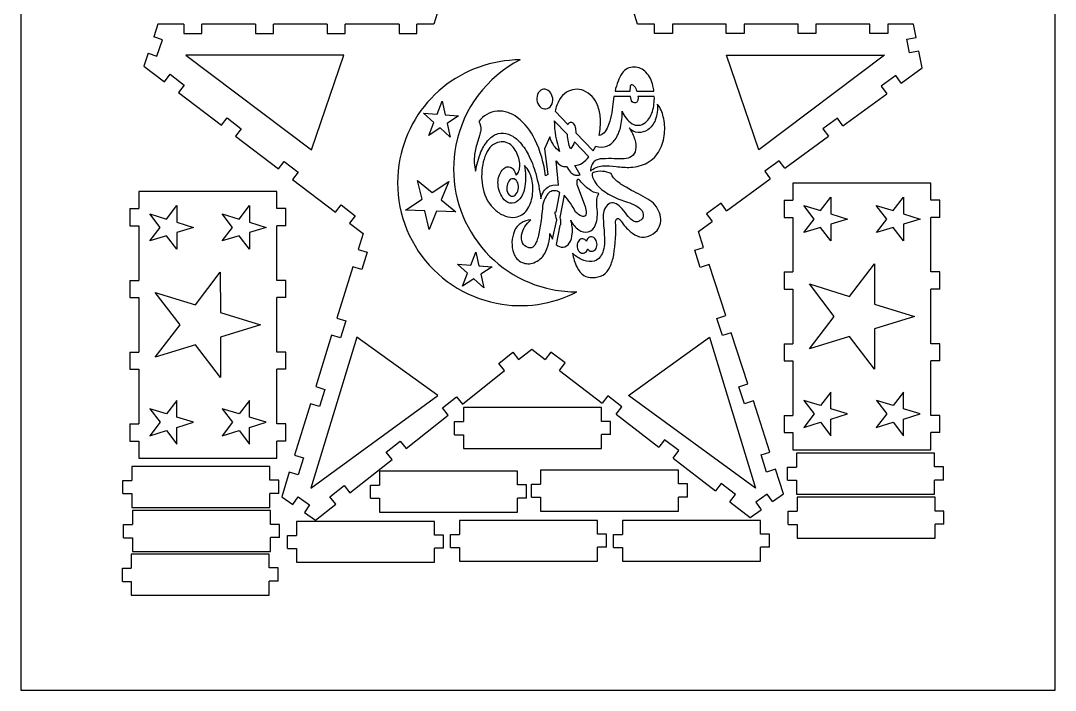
# Model space of a CAD drawing. Extents: x 6.9 to 49.8, y 42.9 to 74.
# Drawn here: x 14.63 to 26.44, y 42.9 to 50.54 of the extents above; entities that cross this region are included whole.
import ezdxf

# ---------------------------------------------------------------- set-up
doc = ezdxf.new("R2010")
doc.units = 0
doc.header["$LTSCALE"] = 100
doc.layers.add('LAYER_1', color=1, linetype='CONTINUOUS')

msp = doc.modelspace()

# ---------------------------------------------------------------- linework, layer by layer
at = {"layer": 'LAYER_1', "color": 7}
for points in [[(26.444646, 62.581772), (14.633622, 62.581772), (14.633622, 42.896732), (26.444646, 42.896732), (26.444646, 62.581772)], [(17.951677, 49.067222), (18.321535, 50.148662), (16.518446, 50.151149), (17.951677, 49.067222)], [(23.061633, 49.067222), (22.691775, 50.148662), (24.494864, 50.151149), (23.061633, 49.067222)], [(19.502518, 49.370706), (19.537893, 49.214619), (19.421784, 49.31832), (19.291181, 49.233594), (19.350011, 49.382435), (19.23392, 49.486158), (19.386388, 49.474445), (19.445242, 49.623276), (19.480642, 49.467196), (19.633108, 49.455456), (19.502518, 49.370706)], [(19.381668, 48.368203), (19.296433, 48.159558), (19.24622, 48.372962), (19.027122, 48.380679), (19.215191, 48.504891), (19.165015, 48.718306), (19.331461, 48.581669), (19.51955, 48.70585), (19.434349, 48.497191), (19.60077, 48.360524), (19.381668, 48.368203)], [(16.297641, 48.087728), (16.106575, 48.028674), (16.224626, 48.183283), (16.106532, 48.337862), (16.297614, 48.278856), (16.415694, 48.433446), (16.415738, 48.242369), (16.60681, 48.183331), (16.415754, 48.124245), (16.415763, 47.933168), (16.297641, 48.087728)], [(17.126255, 48.087728), (16.935189, 48.028674), (17.053241, 48.183283), (16.935146, 48.337862), (17.126229, 48.278856), (17.244308, 48.433446), (17.244352, 48.242369), (17.435424, 48.183331), (17.244369, 48.124245), (17.244378, 47.933168), (17.126255, 48.087728)], [(23.763957, 48.183144), (23.572891, 48.12409), (23.690943, 48.278699), (23.572849, 48.433279), (23.763931, 48.374272), (23.88201, 48.528862), (23.882054, 48.337785), (24.073126, 48.278747), (23.882071, 48.219661), (23.88208, 48.028584), (23.763957, 48.183144)], [(24.592571, 48.183144), (24.401506, 48.12409), (24.519557, 48.278699), (24.401463, 48.433279), (24.592545, 48.374272), (24.710625, 48.528862), (24.710669, 48.337785), (24.90174, 48.278747), (24.710685, 48.219661), (24.710694, 48.028584), (24.592571, 48.183144)], [(19.886959, 47.64908), (19.922333, 47.492993), (19.806225, 47.596694), (19.675622, 47.511968), (19.734452, 47.660809), (19.618361, 47.764532), (19.770828, 47.752819), (19.829683, 47.90165), (19.865083, 47.74557), (20.017548, 47.73383), (19.886959, 47.64908)], [(24.095592, 46.936513), (23.636936, 46.794753), (23.92032, 47.165894), (23.636833, 47.536963), (24.095529, 47.395318), (24.37898, 47.766412), (24.379086, 47.30773), (24.837755, 47.166009), (24.379125, 47.024173), (24.379147, 46.56549), (24.095592, 46.936513)], [(16.629276, 46.841097), (16.17062, 46.699337), (16.454004, 47.070477), (16.170517, 47.441547), (16.629212, 47.299902), (16.912664, 47.670996), (16.912769, 47.212314), (17.371439, 47.070593), (16.912809, 46.928756), (16.912831, 46.470074), (16.629276, 46.841097)], [(19.397295, 46.262471), (18.469421, 46.929823), (17.944573, 45.20481), (19.397295, 46.262471)], [(21.570426, 46.262471), (22.4983, 46.929823), (23.023147, 45.20481), (21.570426, 46.262471)], [(23.763957, 46.148758), (23.572891, 46.207812), (23.690943, 46.053203), (23.572849, 45.898624), (23.763931, 45.95763), (23.88201, 45.803041), (23.882054, 45.994117), (24.073126, 46.053155), (23.882071, 46.112241), (23.88208, 46.303318), (23.763957, 46.148758)], [(24.592571, 46.148758), (24.401506, 46.207812), (24.519557, 46.053203), (24.401463, 45.898624), (24.592545, 45.95763), (24.710625, 45.803041), (24.710669, 45.994117), (24.90174, 46.053155), (24.710685, 46.112241), (24.710694, 46.303318), (24.592571, 46.148758)], [(16.297641, 46.053342), (16.106575, 46.112396), (16.224626, 45.957787), (16.106532, 45.803208), (16.297614, 45.862214), (16.415694, 45.707624), (16.415738, 45.898701), (16.60681, 45.957739), (16.415754, 46.016825), (16.415763, 46.207902), (16.297641, 46.053342)], [(17.126255, 46.053342), (16.935189, 46.112396), (17.053241, 45.957787), (16.935146, 45.803208), (17.126229, 45.862214), (17.244308, 45.707624), (17.244352, 45.898701), (17.435424, 45.957739), (17.244369, 46.016825), (17.244378, 46.207902), (17.126255, 46.053342)]]:
    msp.add_lwpolyline(points, close=True, dxfattribs=at)
for points in [[(19.407693, 50.688625), (19.350702, 50.504322)], [(21.67682, 50.504354), (21.619823, 50.688655)], [(16.201096, 50.504322), (16.151918, 50.358868)], [(16.496372, 50.504322), (16.201096, 50.504322)], [(16.496372, 50.504322), (16.496372, 50.398023)], [(16.701096, 50.398023), (16.701096, 50.504322)], [(17.315269, 50.504322), (16.701096, 50.504322)], [(17.315269, 50.504322), (17.315269, 50.398023)], [(17.519994, 50.398023), (17.519994, 50.504322)], [(18.134167, 50.504322), (17.519994, 50.504322)], [(18.134167, 50.504322), (18.134167, 50.398023)], [(18.338891, 50.398023), (18.338891, 50.504322)], [(18.953065, 50.504322), (18.338891, 50.504322)], [(18.953065, 50.504322), (18.953065, 50.398023)], [(19.157789, 50.398023), (19.157789, 50.504322)], [(19.350702, 50.504322), (19.157789, 50.504322)], [(21.869734, 50.504354), (21.67682, 50.504354)], [(21.869734, 50.398054), (21.869734, 50.504354)], [(22.074458, 50.504354), (22.074458, 50.398054)], [(22.688631, 50.504354), (22.074458, 50.504354)], [(22.688631, 50.398054), (22.688631, 50.504354)], [(22.893356, 50.504354), (22.893356, 50.398054)], [(23.507529, 50.504354), (22.893356, 50.504354)], [(23.507529, 50.398054), (23.507529, 50.504354)], [(23.712253, 50.504354), (23.712253, 50.398054)], [(24.326427, 50.504354), (23.712253, 50.504354)], [(24.326427, 50.398054), (24.326427, 50.504354)], [(24.531151, 50.504354), (24.531151, 50.398054)], [(24.826427, 50.504354), (24.531151, 50.504354)], [(24.855774, 50.353641), (24.826427, 50.504354)], [(16.252617, 50.324821), (16.151918, 50.358868)], [(16.189442, 50.137968), (16.252617, 50.324821)], [(16.496372, 50.398023), (16.701096, 50.398023)], [(17.315269, 50.398023), (17.519994, 50.398023)], [(18.134167, 50.398023), (18.338891, 50.398023)], [(18.953065, 50.398023), (19.157789, 50.398023)], [(22.074458, 50.398054), (21.869734, 50.398054)], [(22.893356, 50.398054), (22.688631, 50.398054)], [(23.712253, 50.398054), (23.507529, 50.398054)], [(24.531151, 50.398054), (24.326427, 50.398054)], [(24.751434, 50.333324), (24.855774, 50.353641)], [(24.781986, 50.176428), (24.751434, 50.333324)], [(16.088742, 50.172015), (16.039439, 50.026189)], [(16.088742, 50.172015), (16.189442, 50.137968)], [(24.886325, 50.196745), (24.781986, 50.176428)], [(24.923625, 50.005193), (24.886325, 50.196745)], [(16.039439, 50.026189), (16.274093, 49.846954)], [(24.685289, 49.830884), (24.923625, 50.005193)], [(16.274093, 49.846954), (16.338617, 49.93143)], [(16.338617, 49.93143), (16.501311, 49.80716)], [(24.622537, 49.916685), (24.457291, 49.795831)], [(24.685289, 49.830884), (24.622537, 49.916685)], [(16.501311, 49.80716), (16.436786, 49.722685)], [(24.457291, 49.795831), (24.520042, 49.71003)], [(16.436786, 49.722685), (16.924866, 49.349876)], [(24.020552, 49.344724), (24.520042, 49.71003)], [(16.924866, 49.349876), (16.989391, 49.434351)], [(16.989391, 49.434351), (17.152084, 49.310082)], [(23.957801, 49.430525), (23.792554, 49.309671)], [(24.020552, 49.344724), (23.957801, 49.430525)], [(17.152084, 49.310082), (17.08756, 49.225606)], [(23.792554, 49.309671), (23.855306, 49.22387)], [(17.08756, 49.225606), (17.57564, 48.852798)], [(23.355815, 48.858563), (23.855306, 49.22387)], [(17.57564, 48.852798), (17.640165, 48.937273)], [(17.640165, 48.937273), (17.802858, 48.813003)], [(23.293064, 48.944364), (23.127818, 48.82351)], [(23.355815, 48.858563), (23.293064, 48.944364)], [(17.802858, 48.813003), (17.738333, 48.728528)], [(23.127818, 48.82351), (23.190569, 48.737709)], [(17.738333, 48.728528), (18.226414, 48.355719)], [(22.691079, 48.372403), (23.190569, 48.737709)], [(23.449893, 48.689573), (23.449893, 48.492723)], [(25.024696, 48.689573), (23.449893, 48.689573)], [(25.024696, 48.492723), (25.024696, 48.689573)], [(15.983576, 48.594157), (15.983576, 48.397307)], [(17.55838, 48.594157), (15.983576, 48.594157)], [(17.55838, 48.397307), (17.55838, 48.594157)], [(18.226414, 48.355719), (18.290938, 48.440195)], [(18.290938, 48.440195), (18.453632, 48.315925)], [(22.628327, 48.458204), (22.463081, 48.337349)], [(22.691079, 48.372403), (22.628327, 48.458204)], [(23.34753, 48.492723), (23.34753, 48.295872)], [(23.34753, 48.492723), (23.449893, 48.492723)], [(25.127058, 48.492723), (25.024696, 48.492723)], [(25.127058, 48.295872), (25.127058, 48.492723)], [(15.881214, 48.397307), (15.881214, 48.200456)], [(15.881214, 48.397307), (15.983576, 48.397307)], [(17.660742, 48.397307), (17.55838, 48.397307)], [(17.660742, 48.200456), (17.660742, 48.397307)], [(18.453632, 48.315925), (18.389107, 48.23145)], [(22.463081, 48.337349), (22.525832, 48.251548)], [(15.881214, 48.200456), (15.983576, 48.200456)], [(15.983576, 48.200456), (15.983576, 47.578409)], [(17.660742, 48.200456), (17.55838, 48.200456)], [(17.55838, 47.578409), (17.55838, 48.200456)], [(18.389107, 48.23145), (18.542414, 48.11435)], [(22.370119, 48.137667), (22.525832, 48.251548)], [(23.34753, 48.295872), (23.449893, 48.295872)], [(23.449893, 48.295872), (23.449893, 47.673825)], [(25.127058, 48.295872), (25.024696, 48.295872)], [(25.024696, 47.673825), (25.024696, 48.295872)], [(18.542414, 48.11435), (18.485495, 47.930024)], [(22.429617, 47.954157), (22.370119, 48.137667)], [(22.328499, 47.921373), (22.429617, 47.954157)], [(18.485495, 47.930024), (18.587062, 47.898661)], [(18.587062, 47.898661), (18.526657, 47.70305)], [(22.391639, 47.726629), (22.328499, 47.921373)], [(18.42509, 47.734414), (18.243877, 47.147583)], [(18.526657, 47.70305), (18.42509, 47.734414)], [(22.492757, 47.759413), (22.391639, 47.726629)], [(22.682177, 47.175179), (22.492757, 47.759413)], [(23.34753, 47.673825), (23.34753, 47.476975)], [(23.34753, 47.673825), (23.449893, 47.673825)], [(25.127058, 47.673825), (25.024696, 47.673825)], [(25.127058, 47.476975), (25.127058, 47.673825)], [(15.881214, 47.578409), (15.881214, 47.381559)], [(15.881214, 47.578409), (15.983576, 47.578409)], [(17.660742, 47.578409), (17.55838, 47.578409)], [(17.660742, 47.381559), (17.660742, 47.578409)], [(15.881214, 47.381559), (15.983576, 47.381559)], [(15.983576, 47.381559), (15.983576, 46.759511)], [(17.660742, 47.381559), (17.55838, 47.381559)], [(17.55838, 46.759511), (17.55838, 47.381559)], [(23.34753, 47.476975), (23.449893, 47.476975)], [(23.449893, 47.476975), (23.449893, 46.854928)], [(25.127058, 47.476975), (25.024696, 47.476975)], [(25.024696, 46.854928), (25.024696, 47.476975)], [(18.243877, 47.147583), (18.345444, 47.116219)], [(22.581059, 47.142395), (22.682177, 47.175179)], [(22.581487, 47.141075), (22.581059, 47.142395)], [(22.644199, 46.947651), (22.581487, 47.141075)], [(18.345444, 47.116219), (18.285039, 46.920609)], [(18.183473, 46.951973), (18.002259, 46.365142)], [(18.285039, 46.920609), (18.183473, 46.951973)], [(22.745317, 46.980435), (22.644199, 46.947651)], [(22.934736, 46.396201), (22.745317, 46.980435)], [(20.318254, 46.674153), (20.469606, 46.79377)], [(20.469606, 46.79377), (20.622285, 46.675851)], [(23.34753, 46.854928), (23.34753, 46.658077)], [(23.34753, 46.854928), (23.449893, 46.854928)], [(25.127058, 46.854928), (25.024696, 46.854928)], [(25.127058, 46.658077), (25.127058, 46.854928)], [(15.881214, 46.759511), (15.881214, 46.562661)], [(15.881214, 46.759511), (15.983576, 46.759511)], [(17.660742, 46.759511), (17.55838, 46.759511)], [(17.660742, 46.562661), (17.660742, 46.759511)], [(20.091725, 46.630611), (20.252343, 46.757551)], [(20.252343, 46.757551), (20.318254, 46.674153)], [(20.687261, 46.759981), (20.622285, 46.675851)], [(20.849287, 46.634843), (20.687261, 46.759981)], [(23.34753, 46.658077), (23.449893, 46.658077)], [(23.449893, 46.658077), (23.449893, 46.03603)], [(25.127058, 46.658077), (25.024696, 46.658077)], [(25.024696, 46.03603), (25.024696, 46.658077)], [(15.881214, 46.562661), (15.983576, 46.562661)], [(15.983576, 46.562661), (15.983576, 45.940614)], [(17.660742, 46.562661), (17.55838, 46.562661)], [(17.55838, 45.940614), (17.55838, 46.562661)], [(19.675781, 46.166392), (20.157636, 46.547213)], [(20.157636, 46.547213), (20.091725, 46.630611)], [(20.784312, 46.550714), (20.849287, 46.634843)], [(20.784312, 46.550714), (21.270392, 46.1753)], [(18.002259, 46.365142), (18.103826, 46.333778)], [(18.103826, 46.333778), (18.043421, 46.138168)], [(22.833619, 46.363417), (22.934736, 46.396201)], [(22.896759, 46.168672), (22.833619, 46.363417)], [(19.449251, 46.12285), (19.609869, 46.249791)], [(19.609869, 46.249791), (19.675781, 46.166392)], [(21.335367, 46.259429), (21.270392, 46.1753)], [(21.497394, 46.134292), (21.335367, 46.259429)], [(22.997876, 46.201457), (22.896759, 46.168672)], [(23.187296, 45.617223), (22.997876, 46.201457)], [(17.941855, 46.169532), (17.760641, 45.582701)], [(18.043421, 46.138168), (17.941855, 46.169532)], [(19.515162, 46.039452), (19.449251, 46.12285)], [(19.689696, 46.125196), (19.689696, 45.965429)], [(21.264499, 46.125196), (19.689696, 46.125196)], [(21.264499, 45.967715), (21.264499, 46.125196)], [(21.432418, 46.050162), (21.497394, 46.134292)], [(19.033307, 45.658632), (19.515162, 46.039452)], [(19.587333, 45.815429), (19.587333, 45.965429)], [(19.587333, 45.965429), (19.689696, 45.965429)], [(21.366861, 45.967715), (21.264499, 45.967715)], [(21.366861, 45.817715), (21.366861, 45.967715)], [(21.432418, 46.050162), (21.918498, 45.674749)], [(23.34753, 46.03603), (23.34753, 45.83918)], [(23.34753, 46.03603), (23.449893, 46.03603)], [(25.127058, 46.03603), (25.024696, 46.03603)], [(25.127058, 45.83918), (25.127058, 46.03603)], [(15.881214, 45.940614), (15.881214, 45.743763)], [(15.881214, 45.940614), (15.983576, 45.940614)], [(17.660742, 45.940614), (17.55838, 45.940614)], [(17.660742, 45.743763), (17.660742, 45.940614)], [(23.34753, 45.83918), (23.449893, 45.83918)], [(23.449893, 45.83918), (23.449893, 45.642329)], [(25.127058, 45.83918), (25.024696, 45.83918)], [(25.024696, 45.642329), (25.024696, 45.83918)], [(15.881214, 45.743763), (15.983576, 45.743763)], [(15.983576, 45.743763), (15.983576, 45.546913)], [(17.660742, 45.743763), (17.55838, 45.743763)], [(17.55838, 45.546913), (17.55838, 45.743763)], [(18.806777, 45.61509), (18.967396, 45.74203)], [(18.967396, 45.74203), (19.033307, 45.658632)], [(19.587333, 45.815429), (19.689696, 45.815429)], [(19.689696, 45.815429), (19.689696, 45.657948)], [(21.366861, 45.817715), (21.264499, 45.817715)], [(21.264499, 45.657948), (21.264499, 45.817715)], [(21.983473, 45.758878), (21.918498, 45.674749)], [(22.1455, 45.63374), (21.983473, 45.758878)], [(18.872688, 45.531692), (18.806777, 45.61509)], [(19.689696, 45.657948), (21.264499, 45.657948)], [(22.080525, 45.549611), (22.1455, 45.63374)], [(23.086179, 45.584439), (23.187296, 45.617223)], [(23.449893, 45.642329), (25.024696, 45.642329)], [(23.489822, 45.605631), (23.489822, 45.445864)], [(25.064625, 45.605631), (23.489822, 45.605631)], [(25.064625, 45.448151), (25.064625, 45.605631)], [(15.983576, 45.546913), (17.55838, 45.546913)], [(17.760641, 45.582701), (17.862208, 45.551337)], [(17.862208, 45.551337), (17.801804, 45.355727)], [(18.390833, 45.150871), (18.872688, 45.531692)], [(22.080525, 45.549611), (22.566604, 45.174198)], [(23.149319, 45.389694), (23.086179, 45.584439)], [(15.903395, 45.453434), (15.903395, 45.293668)], [(17.478199, 45.453434), (15.903395, 45.453434)], [(17.478199, 45.295954), (17.478199, 45.453434)], [(17.700237, 45.387091), (17.613115, 45.104961)], [(17.801804, 45.355727), (17.700237, 45.387091)], [(18.729685, 45.399334), (18.729685, 45.239567)], [(20.304488, 45.399334), (18.729685, 45.399334)], [(20.304488, 45.241853), (20.304488, 45.399334)], [(20.567754, 45.411041), (20.567754, 45.251274)], [(22.142557, 45.411041), (20.567754, 45.411041)], [(22.142557, 45.253561), (22.142557, 45.411041)], [(23.250436, 45.422479), (23.149319, 45.389694)], [(23.341503, 45.141597), (23.250436, 45.422479)], [(23.38746, 45.295864), (23.38746, 45.445864)], [(23.38746, 45.445864), (23.489822, 45.445864)], [(25.166987, 45.448151), (25.064625, 45.448151)], [(25.166987, 45.298151), (25.166987, 45.448151)], [(15.801033, 45.143668), (15.801033, 45.293668)], [(15.801033, 45.293668), (15.903395, 45.293668)], [(17.580561, 45.295954), (17.478199, 45.295954)], [(17.580561, 45.145954), (17.580561, 45.295954)], [(18.627323, 45.089567), (18.627323, 45.239567)], [(18.627323, 45.239567), (18.729685, 45.239567)], [(20.40685, 45.241853), (20.304488, 45.241853)], [(20.40685, 45.091853), (20.40685, 45.241853)], [(20.465392, 45.101274), (20.465392, 45.251274)], [(20.465392, 45.251274), (20.567754, 45.251274)], [(22.24492, 45.253561), (22.142557, 45.253561)], [(22.24492, 45.103561), (22.24492, 45.253561)], [(22.63158, 45.258327), (22.566604, 45.174198)], [(22.793606, 45.133189), (22.63158, 45.258327)], [(23.38746, 45.295864), (23.489822, 45.295864)], [(23.489822, 45.295864), (23.489822, 45.138384)], [(25.166987, 45.298151), (25.064625, 45.298151)], [(25.064625, 45.138384), (25.064625, 45.298151)], [(15.801033, 45.143668), (15.903395, 45.143668)], [(15.903395, 45.143668), (15.903395, 44.986187)], [(17.580561, 45.145954), (17.478199, 45.145954)], [(17.478199, 44.986187), (17.478199, 45.145954)], [(18.164303, 45.107329), (18.324922, 45.234269)], [(18.324922, 45.234269), (18.390833, 45.150871)], [(22.728631, 45.04906), (22.793606, 45.133189)], [(23.154529, 45.137956), (23.024813, 45.044556)], [(23.216642, 45.051692), (23.154529, 45.137956)], [(23.216642, 45.051692), (23.341503, 45.141597)], [(23.489822, 45.138384), (25.064625, 45.138384)], [(17.613115, 45.104961), (17.741661, 45.016876)], [(17.741661, 45.016876), (17.801748, 45.104564)], [(17.801748, 45.104564), (17.93198, 45.015324)], [(17.93198, 45.015324), (17.871893, 44.927636)], [(17.998553, 44.840845), (18.230214, 45.023931)], [(18.230214, 45.023931), (18.164303, 45.107329)], [(18.627323, 45.089567), (18.729685, 45.089567)], [(18.729685, 45.089567), (18.729685, 44.932087)], [(20.40685, 45.091853), (20.304488, 45.091853)], [(20.304488, 44.932087), (20.304488, 45.091853)], [(20.465392, 45.101274), (20.567754, 45.101274)], [(20.567754, 45.101274), (20.567754, 44.943794)], [(22.24492, 45.103561), (22.142557, 45.103561)], [(22.142557, 44.943794), (22.142557, 45.103561)], [(22.728631, 45.04906), (22.962323, 44.868573)], [(23.024813, 45.044556), (23.086926, 44.958292)], [(23.496735, 45.100973), (23.496735, 44.941206)], [(25.071538, 45.100973), (23.496735, 45.100973)], [(25.071538, 44.943492), (25.071538, 45.100973)], [(15.903395, 44.986187), (17.478199, 44.986187)], [(15.910309, 44.948776), (15.910309, 44.789009)], [(17.485112, 44.948776), (15.910309, 44.948776)], [(17.485112, 44.791296), (17.485112, 44.948776)], [(17.871893, 44.927636), (17.998553, 44.840845)], [(18.729685, 44.932087), (20.304488, 44.932087)], [(20.567754, 44.943794), (22.142557, 44.943794)], [(22.962323, 44.868573), (23.086926, 44.958292)], [(23.394373, 44.791206), (23.394373, 44.941206)], [(23.394373, 44.941206), (23.496735, 44.941206)], [(25.1739, 44.943492), (25.071538, 44.943492)], [(25.1739, 44.793492), (25.1739, 44.943492)], [(15.807946, 44.639009), (15.807946, 44.789009)], [(15.807946, 44.789009), (15.910309, 44.789009)], [(17.587474, 44.791296), (17.485112, 44.791296)], [(17.587474, 44.641296), (17.587474, 44.791296)], [(17.781382, 44.825669), (17.781382, 44.665902)], [(19.356185, 44.825669), (17.781382, 44.825669)], [(19.356185, 44.668189), (19.356185, 44.825669)], [(19.642866, 44.837376), (19.642866, 44.677609)], [(21.217669, 44.837376), (19.642866, 44.837376)], [(21.217669, 44.679896), (21.217669, 44.837376)], [(21.50435, 44.837376), (21.50435, 44.677609)], [(23.079153, 44.837376), (21.50435, 44.837376)], [(23.079153, 44.679896), (23.079153, 44.837376)], [(23.394373, 44.791206), (23.496735, 44.791206)], [(23.496735, 44.791206), (23.496735, 44.633725)], [(25.1739, 44.793492), (25.071538, 44.793492)], [(25.071538, 44.633725), (25.071538, 44.793492)], [(17.679019, 44.515902), (17.679019, 44.665902)], [(17.679019, 44.665902), (17.781382, 44.665902)], [(19.458547, 44.668189), (19.356185, 44.668189)], [(19.458547, 44.518189), (19.458547, 44.668189)], [(19.540504, 44.527609), (19.540504, 44.677609)], [(19.540504, 44.677609), (19.642866, 44.677609)], [(21.320031, 44.679896), (21.217669, 44.679896)], [(21.320031, 44.529896), (21.320031, 44.679896)], [(21.401988, 44.527609), (21.401988, 44.677609)], [(21.401988, 44.677609), (21.50435, 44.677609)], [(23.181515, 44.679896), (23.079153, 44.679896)], [(23.181515, 44.529896), (23.181515, 44.679896)], [(15.807946, 44.639009), (15.910309, 44.639009)], [(15.910309, 44.639009), (15.910309, 44.481529)], [(17.587474, 44.641296), (17.485112, 44.641296)], [(17.485112, 44.481529), (17.485112, 44.641296)], [(19.540504, 44.527609), (19.642866, 44.527609)], [(19.642866, 44.527609), (19.642866, 44.370129)], [(21.320031, 44.529896), (21.217669, 44.529896)], [(21.217669, 44.370129), (21.217669, 44.529896)], [(21.401988, 44.527609), (21.50435, 44.527609)], [(21.50435, 44.527609), (21.50435, 44.370129)], [(23.181515, 44.529896), (23.079153, 44.529896)], [(23.079153, 44.370129), (23.079153, 44.529896)], [(23.496735, 44.633725), (25.071538, 44.633725)], [(15.896482, 44.45103), (15.896482, 44.291264)], [(17.471286, 44.45103), (15.896482, 44.45103)], [(15.910309, 44.481529), (17.485112, 44.481529)], [(17.471286, 44.29355), (17.471286, 44.45103)], [(17.679019, 44.515902), (17.781382, 44.515902)], [(17.781382, 44.515902), (17.781382, 44.358422)], [(19.458547, 44.518189), (19.356185, 44.518189)], [(19.356185, 44.358422), (19.356185, 44.518189)], [(17.573648, 44.29355), (17.471286, 44.29355)], [(17.573648, 44.14355), (17.573648, 44.29355)], [(17.781382, 44.358422), (19.356185, 44.358422)], [(19.642866, 44.370129), (21.217669, 44.370129)], [(21.50435, 44.370129), (23.079153, 44.370129)], [(15.79412, 44.141264), (15.79412, 44.291264)], [(15.79412, 44.291264), (15.896482, 44.291264)], [(15.79412, 44.141264), (15.896482, 44.141264)], [(15.896482, 44.141264), (15.896482, 43.983783)], [(17.573648, 44.14355), (17.471286, 44.14355)], [(17.471286, 43.983783), (17.471286, 44.14355)], [(15.896482, 43.983783), (17.471286, 43.983783)]]:
    msp.add_lwpolyline(points, dxfattribs=at)
for points in [[(20.334226, 50.096515, 0.171829), (19.452741, 49.780757, 0.175264), (18.962879, 48.96623, 0.199587), (19.17287, 47.912977, 0.199587), (20.066099, 47.316671, 0.170593), (20.983438, 47.446444)], [(20.334226, 50.096515, 0.228759), (19.602004, 49.123068, 0.199587), (19.811994, 48.069812, 0.199588), (20.705223, 47.473505, 0.049537), (20.983438, 47.446444)]]:
    msp.add_lwpolyline(points, format="xyb", dxfattribs=at)
for points in [[(21.418772, 49.73972), (21.591218, 49.73972, -0.057637), (21.600917, 49.816035, -0.21097), (21.637541, 49.796584, -0.102605), (21.665723, 49.73972), (21.862447, 49.73972, 0.026964), (21.851665, 49.800299, 0.140199), (21.771127, 49.955288, 0.19601), (21.639044, 50.012763, 0.278529), (21.498656, 49.942733, 0.065423), (21.452641, 49.854575, 0.035228), (21.418772, 49.73972)], [(20.639094, 49.75566, 0.249732), (20.570109, 49.748468, 0.197562), (20.528393, 49.682445, 0.159391), (20.538417, 49.596207, 0.192491), (20.594267, 49.540317, 0.249836), (20.663253, 49.547513, 0.197491), (20.704969, 49.613532, 0.159403), (20.694945, 49.699754, 0.192438), (20.639094, 49.75566)], [(21.867026, 49.677509), (21.679483, 49.677509, -0.14568), (21.676862, 49.625854, -0.237095), (21.653898, 49.605217, -0.177349), (21.625239, 49.608528, -0.185851), (21.605532, 49.628718), (21.595631, 49.677509), (21.406042, 49.677509), (21.392071, 49.590943, -0.071246), (21.337447, 49.334177, -0.092444), (21.293129, 49.262809, -0.164122), (21.236759, 49.231869, 0.065619), (21.25123, 49.426087, 0.080781), (21.217887, 49.577146, 0.206201), (21.059253, 49.74496, 0.245015), (20.863845, 49.725674, 0.111486), (20.784534, 49.642857, 0.090804), (20.734649, 49.50965), (20.881861, 49.356021, -0.141576), (20.899224, 49.380404, -0.242913), (20.921918, 49.384373, -0.164017), (20.945936, 49.364472, -0.079403), (20.967275, 49.317243), (20.970184, 49.263867), (21.168724, 49.056659), (21.200269, 49.110913, 0.169879), (21.324327, 49.110304, 0.151897), (21.41967, 49.186592, 0.093352), (21.480529, 49.325175, 0.063262), (21.501133, 49.511447, 0.181422), (21.613671, 49.366929, 0.142678), (21.68926, 49.348864, 0.156554), (21.765657, 49.380027, 0.148152), (21.845353, 49.507412, 0.08043), (21.867026, 49.677509)], [(20.724174, 49.401692, 0.081689), (20.786081, 49.050588, -0.092185), (20.721365, 49.116366, -0.075636), (20.674052, 49.217924), (20.612962, 49.081958), (20.653078, 48.786269), (20.624753, 48.771168, 0.084234), (20.503677, 49.187274, 0.117177), (20.302657, 49.438422, 0.184137), (20.072306, 49.511338, 0.203858), (19.863234, 49.392748, -0.200793), (19.88551, 49.291, -0.038248), (19.872481, 49.232647), (19.852054, 49.167942, 0.047784), (19.815139, 49.015381, 0.095031), (19.82704, 48.825121, -0.057993), (19.888107, 49.044195, -0.089813), (19.977386, 49.186803, -0.138897), (20.085326, 49.254271, -0.155326), (20.202378, 49.247924, -0.111313), (20.318993, 49.169088, -0.072148), (20.425623, 49.019089, -0.051007), (20.512717, 48.799252, -0.039691), (20.570726, 48.510902, -0.076931), (20.603701, 48.593335, -0.108945), (20.650122, 48.642617, -0.173993), (20.773099, 48.666912), (20.745883, 48.943985, 0.128953), (20.798879, 48.890514, 0.16182), (20.864929, 48.878797, 0.057201), (20.910439, 48.814887, 0.103229), (20.950296, 48.785253, 0.117114), (20.986301, 48.778957, 0.050914), (21.020259, 48.785062), (20.960948, 48.889097, 0.130201), (21.041996, 48.916453, 0.079668), (21.120174, 48.988432), (20.956, 49.159753, -0.104054), (20.912047, 49.079418, -0.101676), (20.875994, 49.243268), (20.724174, 49.401692)], [(21.137888, 48.826839, -0.156503), (21.277128, 48.88546, -0.054238), (21.429735, 48.878445, 0.045328), (21.598762, 48.869388, 0.108051), (21.787266, 48.921883, 0.143432), (21.926929, 49.064413, 0.101234), (21.982926, 49.254568, 0.082789), (21.96962, 49.445948, 0.112333), (21.901373, 49.59215, -0.119195), (21.878106, 49.407628, -0.147638), (21.793155, 49.297895, -0.174185), (21.682321, 49.267033, -0.194537), (21.581406, 49.319124, -0.071294), (21.644166, 49.186429, -0.113673), (21.652819, 49.070655, -0.192742), (21.606583, 48.991808, -0.137232), (21.52313, 48.966727), (21.469885, 48.965599), (21.410261, 48.967411, 0.029839), (21.275775, 48.965854, 0.182602), (21.181992, 48.936132, 0.115087), (21.152422, 48.893528, 0.079436), (21.137888, 48.826839)], [(20.386004, 48.889448, -0.076434), (20.388752, 48.649466, -0.128879), (20.332055, 48.507967, -0.217366), (20.244456, 48.459267, -0.21067), (20.154495, 48.497678, -0.161705), (20.082675, 48.678302, -0.157229), (20.119769, 48.822906, -0.108093), (20.161121, 48.864244, -0.170816), (20.208057, 48.875627, -0.182574), (20.253362, 48.850074, -0.106743), (20.28982, 48.780601, 0.153377), (20.321791, 48.82726, 0.086493), (20.331123, 48.895227, 0.117472), (20.288897, 49.049745, 0.185386), (20.177205, 49.153477, 0.134485), (20.099702, 49.157963, 0.108228), (20.010106, 49.115748, 0.094731), (19.94624, 49.02393, 0.061758), (19.9077, 48.901086, 0.099828), (19.911541, 48.622788, 0.160691), (20.057, 48.377132, 0.092102), (20.166815, 48.312459, 0.120023), (20.282628, 48.299386, 0.207046), (20.411465, 48.381479, 0.117516), (20.475053, 48.545156, 0.096878), (20.468272, 48.733464, 0.138157), (20.386004, 48.889448)], [(20.933388, 47.889436, 0.071134), (20.985071, 47.725952, 0.133259), (21.061946, 47.635546, 0.153132), (21.162039, 47.609288, 0.089862), (21.283376, 47.638246, 0.128086), (21.35878, 47.729198, 0.067852), (21.40306, 47.868081, 0.050754), (21.425118, 48.248289, -0.048474), (21.433156, 48.271721, -0.064532), (21.438403, 48.279908, -0.119509), (21.444835, 48.284697, -0.148133), (21.452724, 48.285306, -0.098092), (21.462345, 48.28095, -0.079719), (21.487874, 48.254213, 0.062354), (21.594015, 48.134318, 0.112947), (21.698045, 48.076722, 0.152732), (21.799965, 48.081427, 0.110528), (21.899776, 48.148432, 0.227756), (21.933847, 48.324901, 0.176008), (21.817359, 48.491731, 0.015186), (21.608008, 48.606289), (21.544555, 48.640729, -0.049453), (21.439022, 48.712419, -0.120061), (21.375191, 48.797226, 0.188531), (21.172124, 48.810531, 0.2815), (21.157817, 48.79322, 0.11529), (21.161485, 48.758023, 0.14448), (21.285902, 48.601376, 0.037224), (21.366671, 48.552529), (21.452, 48.510925), (21.560073, 48.471445, -0.037294), (21.65984, 48.428487, -0.126698), (21.726388, 48.371649, -0.22553), (21.734803, 48.290526, -0.045604), (21.702913, 48.260421, -0.154809), (21.665569, 48.246175, -0.159914), (21.617572, 48.262905, -0.072064), (21.553726, 48.325728, 0.057703), (21.480901, 48.415488, 0.117167), (21.411781, 48.458908, 0.212494), (21.350013, 48.452137, 0.145967), (21.299242, 48.391324, 0.09972), (21.289311, 48.366761, 0.04087), (21.28469, 48.330279, 0.028169), (21.286476, 48.232564, -0.012946), (21.299837, 48.015131, -0.059525), (21.283914, 47.917428, -0.085783), (21.25147, 47.850126, -0.215635), (21.152984, 47.792774, -0.135235), (21.036313, 47.815177, -0.094799), (20.933388, 47.889436)], [(20.312166, 48.614518, 0.134489), (20.307607, 48.690399, 0.216733), (20.26867, 48.735955, 0.288988), (20.218075, 48.724524, 0.1604), (20.185548, 48.662757, 0.134475), (20.19012, 48.5869, 0.216452), (20.229065, 48.541325, 0.288875), (20.279639, 48.552787, 0.160399), (20.312166, 48.614518)], [(20.74674, 47.988681, 0.228391), (20.826918, 47.956979, 0.215443), (20.894981, 48.002515, 0.127574), (20.930699, 48.11026, 0.093602), (20.913843, 48.265187, 0.140303), (21.004669, 48.155185, 0.211229), (21.113245, 48.132289, 0.245315), (21.196818, 48.21494, 0.073839), (21.215867, 48.301608, 0.050301), (21.212632, 48.421577, -0.048316), (21.211994, 48.501728, -0.112051), (21.232966, 48.568721, -0.112244), (21.121825, 48.618455, -0.058442), (21.020288, 48.714296, 0.081656), (21.00065, 48.72843, 0.119708), (20.993117, 48.729949, 0.190432), (20.987351, 48.727178, 0.122034), (20.983537, 48.719673, 0.057529), (20.981855, 48.706991, 0.046654), (20.985625, 48.664322), (21.069162, 48.442449, -0.066611), (21.088585, 48.363352, -0.068323), (21.08743, 48.335125, -0.130935), (21.078888, 48.316149, -0.184914), (21.062854, 48.307704, -0.118896), (21.039222, 48.311067, -0.091987), (20.968738, 48.358333, 0.050199), (20.838213, 48.552112), (20.788864, 48.294391, -0.054996), (20.797041, 48.241381, -0.059587), (20.795481, 48.218514, -0.067871), (20.792654, 48.210363, -0.131859), (20.788222, 48.205305), (20.74674, 47.988681)], [(20.458733, 48.268912, 0.29077), (20.2699, 48.142423, 0.184081), (20.261744, 47.886879, 0.20394), (20.356667, 47.783175, 0.194113), (20.492528, 47.779957, 0.172243), (20.616247, 47.886571, 0.129879), (20.674743, 48.112363), (20.703677, 48.049492), (20.752869, 48.27129, 0.050023), (20.748336, 48.292216), (20.741244, 48.315307, -0.132888), (20.737993, 48.366581), (20.74555, 48.355386), (20.788693, 48.580807, 0.12344), (20.729173, 48.602169, 0.166927), (20.676121, 48.587941, 0.114196), (20.630798, 48.537178, 0.061575), (20.594465, 48.448934, -0.010837), (20.571137, 48.237982, -0.031963), (20.539557, 48.072651, -0.037346), (20.518785, 48.012962, -0.074036), (20.493686, 47.97172, -0.146131), (20.463505, 47.951272, -0.165121), (20.427487, 47.953967, -0.219041), (20.361695, 48.007987, -0.151363), (20.352423, 48.094905, -0.184887), (20.458733, 48.268912)], [(21.073215, 48.043757, 0.259209), (21.02509, 48.048011, 0.208637), (20.990527, 48.006554, 0.152675), (20.989755, 47.943625, 0.179474), (21.023241, 47.896136, 0.259292), (21.071371, 47.891859, 0.208765), (21.105934, 47.933339), (21.106784, 47.93602, 0.088719), (21.125032, 47.919043, 0.259394), (21.173136, 47.914795, 0.208607), (21.207696, 47.956263, 0.152685), (21.208466, 48.019188, 0.17946), (21.174988, 48.066681, 0.259348), (21.126861, 48.070959, 0.208712), (21.092301, 48.029489), (21.091428, 48.026819, 0.088406), (21.073215, 48.043757)]]:
    msp.add_lwpolyline(points, format="xyb", close=True, dxfattribs=at)

doc.saveas('drawing.dxf')
